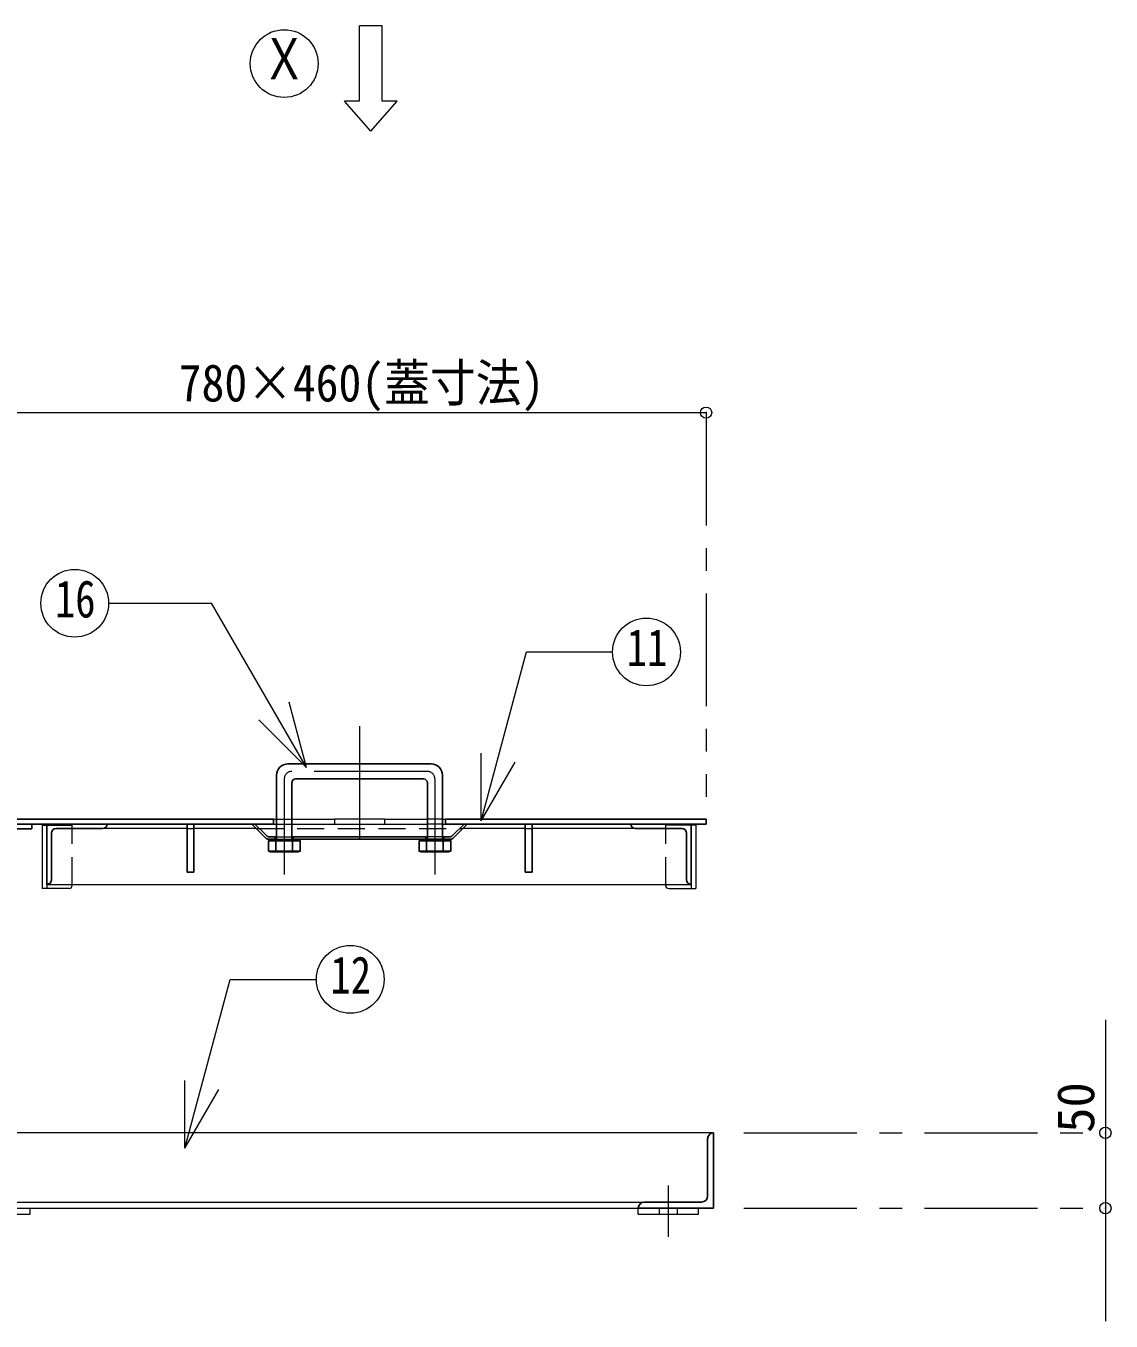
# Model space of a CAD drawing. Units: millimetres at full size, sheet at 1:15; details may follow other scales. Extents: x -3171 to 2904, y -2098 to 2117.
# Drawn here: x -1470 to -750, y -183 to 677 of the extents above; entities that cross this region are included whole.
import ezdxf
from ezdxf.enums import TextEntityAlignment as Align

# ---------------------------------------------------------------- set-up
doc = ezdxf.new("R2010")
doc.units = ezdxf.units.MM
doc.header["$LTSCALE"] = 15
doc.header["$PDMODE"] = 32
doc.header["$PDSIZE"] = 7.5
doc.linetypes.add('CHAIN1', pattern=[8, 5, -1, 1, -1])
doc.linetypes.add('DASHED1', pattern=[1.8, 1.2, -0.6])
doc.layers.add('0-0_ﾚｲﾔ1', color=4, linetype='Continuous', lineweight=9)
doc.styles.add('ＭＳ ゴシック', font='')
doc.styles.get('ＭＳ ゴシック').set_extended_font_data('MS Gothic')

msp = doc.modelspace()

# ---------------------------------------------------------------- linework, layer by layer
at = {"layer": '0-0_ﾚｲﾔ1', "color": 7, "lineweight": 18}
for p, q in [((-1233.38, 677.05), (-1248.38, 677.05)), ((-1248.38, 627.05), (-1248.38, 677.05)), ((-1233.38, 627.05), (-1233.38, 677.05)), ((-1240.88, 607.05), (-1258.38, 627.05)), ((-1248.38, 627.05), (-1258.38, 627.05)), ((-1240.88, 607.05), (-1223.38, 627.05)), ((-1223.38, 627.05), (-1233.38, 627.05)), ((-1414.88, 293.71), (-1346.52, 293.71)), ((-1283.49, 184.53), (-1346.52, 293.71)), ((-1283.49, 184.53), (-1295.13, 228)), ((-1283.49, 184.53), (-1315.31, 216.35)), ((-1167.64, 149.26), (-1167.64, 194.26)), ((-1167.64, 149.26), (-1145.14, 188.23)), ((-1459.08, 146.25), (-1459.08, 104.25)), ((-1459.08, 146.25), (-1455.88, 146.25)), ((-1305.38, 150.25), (-1303.38, 150.25)), ((-1305.38, 147.05), (-1303.38, 147.05)), ((-1293.38, 150.25), (-1264.97, 150.25)), ((-1293.38, 147.05), (-1264.97, 147.05)), ((-1264.97, 150.25), (-1264.97, 147.05)), ((-1231.8, 150.25), (-1203.38, 150.25)), ((-1231.8, 150.25), (-1231.8, 147.05)), ((-1231.8, 147.05), (-1203.38, 147.05)), ((-1193.38, 150.25), (-1191.38, 150.25)), ((-1193.38, 147.05), (-1191.38, 147.05)), ((-1025.18, 146.25), (-1028.38, 146.25)), ((-1025.18, 146.25), (-1025.18, 104.25)), ((-1304.38, 138.55), (-1303.38, 138.55)), ((-1292.38, 138.55), (-1293.38, 138.55)), ((-1204.38, 138.55), (-1203.38, 138.55)), ((-1192.38, 138.55), (-1193.38, 138.55)), ((-1304.38, 137.05), (-1303.38, 137.05)), ((-1292.38, 137.05), (-1293.38, 137.05)), ((-1204.38, 137.05), (-1203.38, 137.05)), ((-1192.38, 137.05), (-1193.38, 137.05)), ((-1455.88, 104.25), (-1459.08, 104.25)), ((-1455.88, 107.05), (-1455.88, 104.25)), ((-1028.38, 107.05), (-1028.38, 104.25)), ((-1028.38, 104.25), (-1025.18, 104.25)), ((-1364.21, -68.16), (-1364.21, -23.16)), ((-1364.21, -68.16), (-1341.71, -29.19)), ((-1013.38, -57.95), (-2403.38, -57.95)), ((-2357.38, -103.95), (-1059.38, -103.95)), ((-2353.38, -107.95), (-1063.38, -107.95))]:
    msp.add_line(p, q, dxfattribs=at)
at = {"layer": '0-0_ﾚｲﾔ1'}
for p, q in [((-1478.38, 420.25), (-1018.38, 420.25)), ((-1231.8, 150.25), (-1264.97, 150.25)), ((-1264.97, 147.05), (-1231.8, 147.05)), ((-1362.88, 144.05), (-1418.88, 144.05)), ((-1316.88, 144.05), (-1358.38, 144.05)), ((-1138.38, 144.05), (-1179.88, 144.05)), ((-1065.38, 144.05), (-1133.88, 144.05)), ((-1455.88, 107.05), (-1028.38, 107.05)), ((-1441.08, 104.25), (-1455.88, 104.25)), ((-1439.08, 106.25), (-1439.08, 107.05)), ((-1045.18, 106.25), (-1045.18, 107.05)), ((-1043.18, 104.25), (-1028.38, 104.25)), ((-753.38, 17.05), (-753.38, -182.95)), ((-1466.88, -111.95), (-1466.88, -107.95)), ((-1063.38, -111.95), (-1063.38, -107.95)), ((-1023.38, -111.95), (-1023.38, -107.95)), ((-1506.88, -111.95), (-1466.88, -111.95)), ((-1063.38, -111.95), (-1023.38, -111.95))]:
    msp.add_line(p, q, dxfattribs=at)
at = {"layer": '0-0_ﾚｲﾔ1', "linetype": 'CHAIN1'}
for p, q in [((-1018.38, 420.25), (-1018.38, 165.25)), ((-1248.38, 212.05), (-1248.38, 132.05)), ((-1203.38, 182.05), (-1293.38, 182.05)), ((-1298.38, 177.05), (-1298.38, 113.55)), ((-1198.38, 177.05), (-1198.38, 113.55)), ((-993.38, -57.95), (-753.38, -57.95)), ((-1043.38, -126.95), (-1043.38, -92.95)), ((-993.38, -107.95), (-753.38, -107.95))]:
    msp.add_line(p, q, dxfattribs=at)
at = {"layer": '0-0_ﾚｲﾔ1', "color": 5, "lineweight": 25}
for p, q in [((-1200.88, 187.05), (-1295.88, 187.05)), ((-1303.38, 179.55), (-1303.38, 136.55)), ((-1293.38, 174.55), (-1293.38, 136.55)), ((-1205.88, 177.05), (-1290.88, 177.05)), ((-1203.38, 174.55), (-1203.38, 136.55)), ((-1193.38, 179.55), (-1193.38, 136.55)), ((-1490.88, 147.05), (-1305.38, 147.05)), ((-1478.38, 150.25), (-1305.38, 150.25)), ((-1465.88, 147.05), (-1465.88, 143.85)), ((-1455.88, 147.05), (-1455.88, 107.05)), ((-1362.88, 147.05), (-1362.88, 115.05)), ((-1358.38, 147.05), (-1358.38, 115.05)), ((-1310.76, 137.92), (-1319.88, 147.05)), ((-1310.14, 139.42), (-1317.76, 147.05)), ((-1305.38, 150.25), (-1305.38, 147.05)), ((-1191.38, 150.25), (-1018.38, 150.25)), ((-1191.38, 150.25), (-1191.38, 147.05)), ((-1191.38, 147.05), (-1018.38, 147.05)), ((-1186.63, 139.42), (-1179, 147.05)), ((-1186, 137.92), (-1176.88, 147.05)), ((-1138.38, 147.05), (-1138.38, 115.05)), ((-1133.88, 147.05), (-1133.88, 115.05)), ((-1028.38, 147.05), (-1028.38, 107.05)), ((-1018.38, 150.25), (-1018.38, 147.05)), ((-1490.88, 143.85), (-1465.88, 143.85)), ((-1452.88, 141.05), (-1452.88, 110.05)), ((-1418.88, 144.05), (-1449.88, 144.05)), ((-1308.02, 138.55), (-1304.38, 138.55)), ((-1304.38, 138.55), (-1304.38, 137.05)), ((-1292.38, 138.55), (-1292.38, 137.05)), ((-1292.38, 138.55), (-1204.38, 138.55)), ((-1204.38, 138.55), (-1204.38, 137.05)), ((-1192.38, 138.55), (-1192.38, 137.05)), ((-1188.75, 138.55), (-1192.38, 138.55)), ((-1034.38, 144.05), (-1065.38, 144.05)), ((-1031.38, 110.05), (-1031.38, 141.05)), ((-1308.88, 136.05), (-1307.38, 136.55)), ((-1308.88, 136.05), (-1287.88, 136.05)), ((-1308.88, 136.05), (-1308.88, 129.05)), ((-1308.88, 129.05), (-1287.88, 129.05)), ((-1308.88, 129.05), (-1307.38, 128.55)), ((-1308.64, 137.05), (-1304.38, 137.05)), ((-1307.38, 136.55), (-1289.38, 136.55)), ((-1307.38, 128.55), (-1303.88, 129.05)), ((-1303.88, 136.05), (-1303.88, 129.05)), ((-1303.88, 129.05), (-1298.38, 128.55)), ((-1298.38, 128.55), (-1292.88, 129.05)), ((-1292.88, 136.05), (-1292.88, 129.05)), ((-1292.88, 129.05), (-1289.38, 128.55)), ((-1292.38, 137.05), (-1204.38, 137.05)), ((-1208.88, 136.05), (-1207.38, 136.55)), ((-1208.88, 136.05), (-1187.88, 136.05)), ((-1208.88, 129.05), (-1187.88, 129.05)), ((-1207.38, 136.55), (-1189.38, 136.55)), ((-1203.88, 136.05), (-1203.88, 129.05)), ((-1198.38, 136.55), (-1192.88, 136.05)), ((-1192.88, 136.05), (-1189.38, 136.55)), ((-1192.38, 137.05), (-1188.13, 137.05)), ((-1187.88, 129.05), (-1189.38, 128.55)), ((-1307.38, 128.55), (-1289.38, 128.55)), ((-1207.38, 128.55), (-1189.38, 128.55)), ((-1362.88, 115.05), (-1358.38, 115.05)), ((-1138.38, 115.05), (-1133.88, 115.05)), ((-1013.38, -107.95), (-1013.38, -57.95)), ((-1017.38, -99.95), (-1017.38, -61.95)), ((-1063.38, -107.95), (-1013.38, -107.95)), ((-1059.38, -103.95), (-1021.38, -103.95))]:
    msp.add_line(p, q, dxfattribs=at)
at = {"layer": '0-0_ﾚｲﾔ1', "linetype": 'DASHED1'}
for p, q in [((-1455.88, 146.25), (-1439.08, 146.25)), ((-1439.08, 107.05), (-1439.08, 146.25)), ((-1303.38, 150.25), (-1293.38, 150.25)), ((-1303.38, 147.05), (-1293.38, 147.05)), ((-1193.38, 150.25), (-1203.38, 150.25)), ((-1193.38, 147.05), (-1203.38, 147.05)), ((-1045.18, 107.05), (-1045.18, 146.25)), ((-1028.38, 146.25), (-1045.18, 146.25)), ((-1362.88, 144.05), (-1358.38, 144.05)), ((-1316.88, 144.05), (-1179.88, 144.05)), ((-1303.38, 138.55), (-1293.38, 138.55)), ((-1193.38, 138.55), (-1203.38, 138.55)), ((-1138.38, 144.05), (-1133.88, 144.05)), ((-1303.38, 137.05), (-1293.38, 137.05)), ((-1193.38, 137.05), (-1203.38, 137.05)), ((-1049.38, -111.95), (-1049.38, -107.95)), ((-1037.38, -111.95), (-1037.38, -107.95))]:
    msp.add_line(p, q, dxfattribs=at)
at = {"layer": '0-0_ﾚｲﾔ1', "color": 7, "lineweight": 18}
for points in [[(-1167.64, 149.26), (-1137.59, 261.38), (-1080.47, 261.38)], [(-1364.21, -68.16), (-1334.16, 43.96), (-1277.04, 43.96)]]:
    msp.add_lwpolyline(points, dxfattribs=at)
at = {"layer": '0-0_ﾚｲﾔ1', "color": 5, "lineweight": 25}
for points in [[(-1307.38, 136.55), (-1303.88, 136.05), (-1298.38, 136.55)], [(-1298.38, 136.55), (-1292.88, 136.05), (-1289.38, 136.55)], [(-1289.38, 136.55), (-1287.88, 136.05), (-1287.88, 129.05), (-1289.38, 128.55)], [(-1208.88, 136.05), (-1208.88, 129.05), (-1207.38, 128.55), (-1203.88, 129.05)], [(-1207.38, 136.55), (-1203.88, 136.05), (-1198.38, 136.55)], [(-1203.88, 129.05), (-1198.38, 128.55), (-1192.88, 129.05)], [(-1192.88, 136.05), (-1192.88, 129.05), (-1189.38, 128.55)], [(-1189.38, 136.55), (-1187.88, 136.05), (-1187.88, 129.05)]]:
    msp.add_lwpolyline(points, dxfattribs=at)
at = {"layer": '0-0_ﾚｲﾔ1', "color": 7, "lineweight": 18}
for centre in [(-1298.38, 652.05), (-1437.38, 293.71), (-1057.97, 261.38), (-1254.54, 43.96)]:
    msp.add_circle(centre, 22.5, dxfattribs=at)
at = {"layer": '0-0_ﾚｲﾔ1', "color": 5, "lineweight": 25}
for centre, radius, start, end in [((-1295.88, 179.55), 7.5, 90, 180), ((-1200.88, 179.55), 7.5, 0, 90), ((-1290.88, 174.55), 2.5, 90, 180), ((-1205.88, 174.55), 2.5, 0, 90), ((-1418.88, 147.05), 3, 270, 0), ((-1065.38, 147.05), 3, 180, 270), ((-1449.88, 141.05), 3, 90, 180), ((-1308.64, 140.05), 3, 225, 270), ((-1308.02, 141.55), 3, 225, 270), ((-1188.75, 141.55), 3, 270, 315), ((-1188.13, 140.05), 3, 270, 315), ((-1034.38, 141.05), 3, 0, 90), ((-1455.88, 110.05), 3, 270, 0), ((-1028.38, 110.05), 3, 180, 270), ((-1013.38, -61.95), 4, 90, 180), ((-1021.38, -99.95), 4, 270, 0), ((-1059.38, -107.95), 4, 90, 180)]:
    msp.add_arc(centre, radius, start, end, dxfattribs=at)
at = {"layer": '0-0_ﾚｲﾔ1', "linetype": 'CHAIN1'}
for centre, start, end in [((-1293.38, 177.05), 90, 180), ((-1203.38, 177.05), 0, 90)]:
    msp.add_arc(centre, 5, start, end, dxfattribs=at)
at = {"layer": '0-0_ﾚｲﾔ1'}
for centre, start, end in [((-1441.08, 106.25), 270, 0), ((-1043.18, 106.25), 180, 270)]:
    msp.add_arc(centre, 2, start, end, dxfattribs=at)
at = {"layer": '0-0_ﾚｲﾔ1', "color": 1}
for p in [(-1018.38, 420.25), (-753.38, -57.95), (-753.38, -107.95)]:
    msp.add_point(p, dxfattribs=at)

# ---------------------------------------------------------------- texts
at = {"layer": '0-0_ﾚｲﾔ1', "color": 7, "style": 'ＭＳ ゴシック'}
for s, height, width, p in [('Ｘ', 27.49, 0.8, (-1313.38, 633.3)), ('780×460(蓋寸法)', 24.74, 0.9, (-1368.38, 420.25)), ('16', 24.74, 0.8, (-1450.51, 276.84)), ('11', 24.74, 0.8, (-1071.09, 244.51)), ('12', 24.74, 0.8, (-1267.66, 27.09))]:
    msp.add_text(s, height=height, dxfattribs=dict(at, width=width)).set_placement(p, align=Align.BOTTOM_LEFT)
msp.add_text('50', height=24.74, rotation=90, dxfattribs=at).set_placement((-753.38, -57.95), align=Align.BOTTOM_LEFT)

doc.saveas('drawing.dxf')
